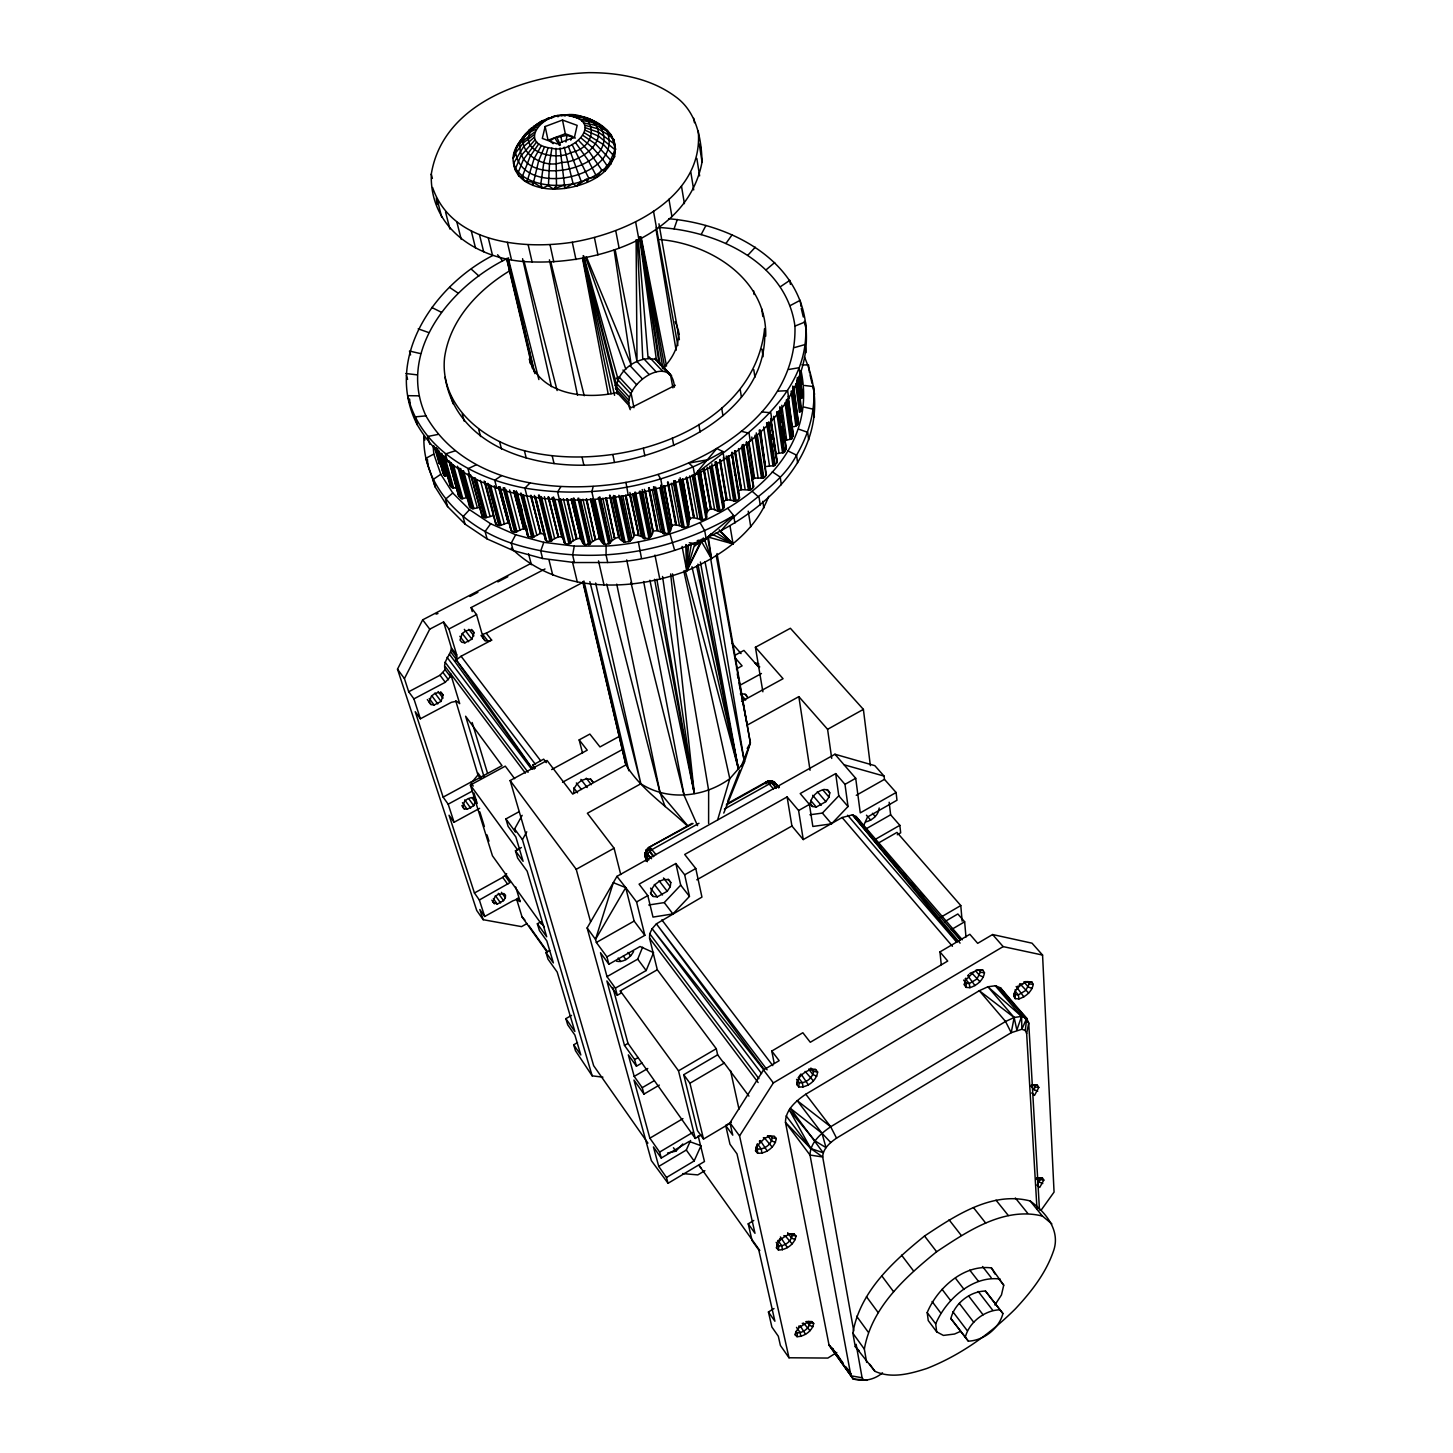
<?xml version="1.0" encoding="UTF-8"?>
<svg xmlns="http://www.w3.org/2000/svg" width="1453" height="1453" viewBox="0 0 1453 1453"><rect width="100%" height="100%" fill="white"/><g stroke="black" fill="none" stroke-linecap="round" stroke-linejoin="round"><path stroke-width="1.5" d="M708.61 823.379L708.646 790.468L672.485 573.862M530.272 363.45L529.292 350.082M536.048 499.396L545.347 536.865C546.092 549.87 559.823 529.637 563.619 539.699C565.925 551.068 574.97 535.612 580.964 538.954C584.542 552.104 592.824 538.282 599.744 538.845C605.974 551.977 611.223 537.901 618.687 537.41C622.974 544.693 631.764 542.732 634.434 535.176C641.954 534.123 649.727 545.293 653.214 531.271C660.298 528.438 670.124 540.77 671.686 526.095C676.789 521.246 688.813 533.632 688.849 521.936L680.948 479.599M607.608 130.806C597.891 123.396 586.158 113.843 573.118 116.585C590.572 115.986 610.641 126.792 615 144.446C618.088 175.541 578.912 189.344 553.411 189.09L548.417 185.584L549.543 162.79L551.886 148.242C573.227 154.181 604.012 121.471 569.449 115.913C546.8 108.521 513.962 143.829 551.886 148.242M801.112 371.024C823.233 477.674 694.752 540.934 606.119 546.056L606.064 555.028L607.735 562.511C707.211 560.095 854.927 474.168 804.472 357.002M798.387 379.124L800.984 398.612L802.437 394.78L799.749 374.111M492.803 255.51C433.648 285.769 383.501 358.764 417.211 424.694C465.596 507.151 579.801 511.529 662.296 487.027C733.783 465.414 816.659 405.986 805.362 321.876C796.426 257.235 727.626 223.726 668.689 218.731M508.604 257.871C452.174 284.625 395.979 350.918 425.947 415.885C464.797 484.049 555.464 494.692 625.952 482.378C702.943 467.975 797.334 415.122 794.954 326.09C786.127 262.121 716.71 230.591 658.645 227.485M545.819 120.345L543.041 120.508C457.114 179.01 579.711 212.828 614.619 156.724L615 144.446L598.908 132.459L585.396 127.737M514.071 156.87C515.143 144.773 524.061 133.531 535.703 129.517M545.347 536.865L544.239 534.286L540.353 533.414L532.561 537.556L527.893 536.284L526.367 526.24M692.064 823.397L649.019 847.371L646.095 850.223L644.932 855.363L646.476 861.357M693.081 823.488L649.019 847.371L645.078 854.527L646.058 858.614L647.33 853.874L652.07 849.533L698.984 823.288M675.155 321.676C683.491 337.877 674.701 357.002 662.459 368.626M730.623 1122.951L703.524 1139.061L689.939 1083.23L723.921 1063.269L717.637 1054.824L716.275 1048.721L657.301 969.75L649.545 938.166L649.727 933.752L652.125 928.721L656.393 923.836L701.944 897.1L695.787 868.531L684.708 854.473L787.108 796.916L798.587 810.52L803.255 839.58L842.122 817.512L852.511 814.861L855.999 816.459L962.322 939.782M443.147 695.115L441.421 693.045L438.279 692.5L434.574 693.662L431.323 696.205L429.234 702.489L430.996 704.542L434.12 705.05L441.058 701.381L443.147 695.115L440.695 691.81M408.711 691.755L440.023 675.227L445.108 669.615C442.493 661.006 450.83 655.557 451.411 647.947L443.565 621.957L429.743 629.167L404.424 678.605L408.711 691.755L413.905 698.875L420.389 718.799L451.465 702.289L456.678 701.2L459.711 703.652L450.539 673.629L450.394 676.644L445.29 682.292L413.905 698.875M555.936 148.315L556.499 185.766L553.411 189.09C537.101 188.944 516.033 182.025 513.545 163.426L523.661 146.553L534.304 137.29M557.371 116.349L563.637 114.896L564.854 115.895M474.059 632.709L472.352 630.548L469.21 629.93L465.487 631.056L462.181 633.617L460.02 640.083L461.763 642.244L464.906 642.844L471.898 639.157L474.059 632.709L471.535 629.44M475.803 799.858L474.187 798.024L471.244 797.624L467.739 798.787L464.615 801.221L462.599 807.033L464.215 808.885L467.176 809.267L473.769 805.67L475.803 799.858L473.406 796.589M688.468 544.929L686.76 570.793C630.221 592.225 556.79 593.042 511.311 548.144M505.335 897.809L505.517 895.211L504.009 893.559L497.907 894.467L494.928 896.773L492.948 902.204L497.253 904.111L503.537 900.624L505.335 897.809L501.448 892.324M770.181 780.842L766.003 781.968L772.56 781.133L779.28 786.999L772.56 781.133L768.019 781.151L766.003 781.968L765.876 783.839L767.82 781.805L769.927 782.586M1031.739 981.828L1025.237 981.683L1031.739 981.828L1033.228 984.389C1032.066 991.582 1025.582 996.758 1018.953 998.919L1015.229 998.629L1015.211 989.602M965.991 987.368L966.318 983.3L965.064 981.302L964.338 984.753L965.991 987.368L969.896 987.677C976.707 985.534 983.427 980.194 984.48 972.765L982.846 970.114L978.959 969.769L973.837 971.839L965.373 980.503M573.644 792.757L574.026 788.561L576.914 784.057L581.509 780.461L586.612 778.754L590.808 779.371L592.987 782.132L590.463 778.881M544.512 146.826L538.682 160.684L532.815 185.403L532.179 182.025L524.751 181.262L522.263 176.703L518.739 175.886L518.013 172.58L515.07 169.529L520.846 155.925L535.158 139.706M797.025 1336.687L797.388 1332.873L796.044 1331.547L798.932 1327.661L808.195 1321.885L811.955 1321.649L813.698 1323.429C812.445 1330.912 804.399 1336.597 797.025 1336.687L795.227 1334.926L795.935 1331.62L795.227 1334.926M794.119 1233.96L787.689 1233.924L794.119 1233.96L795.99 1235.994C794.864 1243.968 786.255 1250.216 778.39 1249.961L778.79 1245.984L776.174 1242.351M815.66 1069.517L808.758 1069.39L815.66 1069.517L817.639 1072.023C816.64 1080.632 807.341 1087.916 798.732 1086.935L799.168 1082.757L796.571 1079.361M757.612 1153.21L757.031 1144.256L755.542 1150.885L757.612 1153.21C766.022 1153.918 775.284 1147.016 776.247 1138.48L774.213 1136.137L767.402 1136.046M1039.476 1210.04L1028.724 1023.003L1026.69 1018.335L1000.427 987.804L995.287 985.77L987.877 986.787L979.304 990.71L805.797 1094.218C796.244 1100.756 785.437 1109.801 785.474 1122.388L829.045 1345.115L853.256 1378.988C863.627 1381.839 874.27 1379.914 882.516 1372.831M1036.988 1208.878L1026.653 1033.628L1025.291 1030.522L1026.69 1018.335L996.467 986.242M738.324 491.641C739.631 486.755 753.054 493.82 753.508 485.756M853.746 1330.93L822.707 1156.988C822.87 1148.56 830.153 1142.567 836.547 1138.135L1011.215 1032.702L1021.859 1029.251L1026.69 1018.335L1021.586 1016.392L1014.158 1017.5L1005.549 1021.477L830.68 1126.747C821.09 1133.376 810.229 1142.403 810.011 1155.044L850.931 1375.809L862.101 1377.753L863.627 1379.878L866.987 1380.35M445.072 377.271C457.713 453.1 549.597 473.406 614.492 462.454C681.003 451.665 769.236 407.131 764.623 328.614C753.344 433.866 612.948 473.696 524.406 450.684C482.214 440.223 439.351 404.769 444.6 357.365C450.139 319.042 479.054 289.002 511.184 269.913M670.796 882.552L668.689 879.846L664.457 879.374L659.244 881.263L654.468 885.004L651.416 889.581L650.908 893.777L653.051 896.447L657.283 896.882L667.218 891.288L670.251 886.73L670.796 882.552L668.089 879.047M783.349 440.895L791.703 438.933L793.374 435.301L788.18 396.251M431.287 174.142C442.693 103.563 525.877 74.866 588.865 72.65C619.032 72.596 650.526 78.262 675.282 96.516C696.296 111.409 701.418 137.835 702.053 161.973C688.177 236.076 598.636 264.174 532.089 261.921C481.288 261.286 429.525 230.664 431.287 174.142L432.395 178.428M565.943 142.031L566.997 135.347L575.315 138.071M795.645 384.046L799.422 412.18L801.457 408.384L797.316 377.526M432.594 187.528C451.52 243.087 522.608 249.807 572.3 242.251C627.714 232.989 703.942 197.499 698.257 131.024M606.119 546.056L574.244 546.128L572.645 555.082L574.425 562.547L607.735 562.511M449.286 461.564L458.585 495.8L462 498.742L466.231 497.761L457.495 466.213M828.991 797.098L829.772 792.848L827.974 790.051L824.069 789.433C817.403 791.05 810.883 796.462 810.556 803.691L812.39 806.469L816.295 807.051L825.867 801.638L828.991 797.098L823.27 790.432M770.653 1136.101L772.197 1137.862C771.489 1144.346 764.441 1149.595 758.048 1149.051M800.494 385.299L801.729 383.883L799.949 370.624M798.732 1086.935L796.716 1084.465C797.297 1076.764 804.581 1071.551 811.392 1069.335M778.39 1249.961L776.483 1247.945C777.119 1240.88 784.002 1236.358 790.105 1234.069M1026.653 1033.628L1028.724 1023.003L1000.427 987.804L1001.807 990.946M790.723 1233.833L792.157 1235.377C791.322 1241.443 784.765 1246.184 778.79 1245.984L777.337 1244.44L776.483 1247.945M879.192 808.013C878.665 814.988 872.418 820.218 865.97 821.853M1015.229 998.629L1013.704 996.104L1014.376 992.744M808.195 1321.885L805.87 1321.649L808.722 1321.467L810.066 1322.811C809.121 1328.496 803 1332.819 797.388 1332.873M852.857 1333.218C859.686 1291.663 893.395 1261.295 924.544 1236.013C955.075 1215.78 991.818 1191.024 1030.159 1200.959C1045.978 1212.51 1061.126 1230.963 1053.262 1251.651C1045.615 1273.591 1031.067 1292.026 1015.411 1308.826C989.983 1334.072 960.27 1355.34 926.796 1368.49C910.159 1373.793 891.615 1378.933 874.869 1371.269L855.254 1346.568L852.857 1333.218L864.353 1349.11L866.66 1362.405M864.353 1349.11C871.528 1307.482 905.382 1277.151 936.622 1251.741C967.244 1231.454 1003.914 1206.444 1042.419 1216.07L1051.863 1223.898M960.379 1331.438L954.53 1334.036L943.397 1335.416L936.695 1331.856L928.249 1320.577L927.196 1312.568C937.276 1288.284 963.848 1264.11 991.455 1267.942L1003.732 1285.178L1001.462 1294.95L994.887 1304.976M545.147 126.52L542.314 138.416L556.971 143.847L574.462 137.29L577.15 125.376L562.493 120.036L545.147 126.52L548.053 140.233L565.308 133.749L572.591 136.437L570.72 140.142M964.338 984.753L965.864 978.087M593.187 486.483L591.861 491.786L603.504 543.803M630.239 409.673C619.323 385.899 672.267 350.318 674.392 387.17M976.162 969.95L979.122 970.204L980.357 972.22L976.906 979.013L969.296 983.554L966.318 983.3L963.593 980.085M796.716 1084.465L797.624 1080.869L799.168 1082.757C805.688 1083.502 812.754 1077.981 813.498 1071.424L810.901 1068.046M755.542 1150.885L756.486 1147.289M1013.704 996.104C1014.848 988.857 1021.368 983.663 1028.034 981.52M688.849 521.936C691.192 512.037 700.746 523.534 705.904 518.158C706.34 513.89 707.702 506.716 714.64 509.676C720.543 513.926 725.973 507.279 723.54 501.794C728.044 496.218 736.253 505.299 739.577 497.562L732.021 452.192M585.305 130.316L598.799 136.291L614.891 149.641L610.732 160.157L611.005 164.044L610.314 160.702L605.011 170.982L601.687 169.983L588.955 151.275L578.585 140.451M1028.052 981.919L1029.196 983.863L1025.745 990.456L1018.353 994.887L1015.538 994.669M522.263 176.703L530.182 156.306L538.754 143.883M950.898 1318.579C954.385 1303.577 970.095 1291.227 985.461 1291.045L1002.933 1313.53C999.137 1328.46 983.663 1340.61 968.334 1341.137L950.898 1318.579L968.334 1341.137M775.248 453.954L784.111 452.428L786.327 448.868L780.497 407.839M1037.733 1091.185L1034.173 1089.732L1034.972 1086.898L1033.918 1085.191L1037.406 1085.191L1038.804 1087.443L1034.482 1095.417L1031.703 1092.965M965.228 1337.505C968.879 1322.484 984.553 1310.152 999.973 1309.789L1002.933 1313.53M717.655 819.837L729.806 778.681L744.426 761.971L750.366 742.919L717.019 553.557M1036.207 1179.473L1039.167 1178.129L1040.185 1179.545L1037.061 1185.139L1039.694 1187.464L1043.817 1180.09L1042.491 1178.111L1036.643 1178.056L1042.491 1178.111M710.008 535.013L704.778 540.625L694.661 544.439L686.76 570.793C721.051 556.19 755.124 532.416 768.691 496.29M605.011 170.982L606.773 165.224L602.65 159.158L592.733 147.77L581.164 138.089M551.286 118.438L552.376 116.767L557.407 115.568L558.025 116.839M792.375 426.51C795.427 427.727 800.657 423.114 797.406 420.771M617.362 393.926C611.731 373.839 637.794 353.896 656.375 359.745L659.008 362.778L639.974 237.293M548.053 147.734L543.876 162.028L540.752 184.549L542.532 188.055L548.417 185.584M495.618 522.499C497.053 528.838 504.809 523.062 508.405 522.789L499.015 486.973M572.046 144.465L588.683 178.065L587.23 182.333L586.522 178.955L576.351 186.166L573.063 183.514L564.218 147.171M724.411 809.067L769.364 783.93L770.217 781.423L766.167 781.968L727.009 803.781M674.083 228.829L677.334 219.476M574.244 546.128L543.785 542.314L540.716 551.05L542.587 558.497L574.425 562.547M646.058 858.614L645.005 853.038L649.146 847.39L646.095 850.223L646.167 851.839L649.872 857.524M727.608 801.547L739.795 770.144M741.43 765.949L750.366 742.919L716.166 555.373M723.757 813.081L744.426 761.971L710.626 558.388M657.301 969.75L620.322 990.946L620.94 993.198L617.289 995.287L615.382 988.149L607.009 976.652L637.704 959.143L642.607 947.229M615.382 988.149L646.167 970.531L653.578 952.641L640.101 946.502L608.916 964.247L600.489 952.714L607.009 976.652M455.77 700.873L477.928 774.994L472.861 781.042L443.129 797.134L448.178 804.181L454.062 822.271L479.635 808.34M521.863 138.798L516.632 147.934L513.2 158.323M777.246 785.147L774.104 783.058L774.522 782.095L770.471 782.64M760.064 429.779L765.35 466.613L774.594 465.541L777.319 462.09L770.889 418.373M936.695 1331.856L935.696 1323.865C945.939 1299.6 972.438 1275.389 1000.136 1279.04M698.166 1135.865L704.469 1161.528L668.053 1183.287L666.473 1177.493L658.754 1166.432L686.306 1150.031L690.575 1140.478M666.473 1177.493L694.116 1161.001L701.018 1145.709L689.194 1141.44L661.242 1158.059L653.432 1146.944L658.754 1166.432M863.1 826.721L867.532 817.004L896.973 800.24L896.101 792.503L884.459 779.353L884.078 776.102L874.833 765.658L834.948 754.234L616.944 876.377L587.139 927.94L651.344 1160.602L668.053 1183.287M689.285 542.768L697.204 543.84L699.547 543.15L701.363 539.208L701.89 542.223L711.48 558.824L708.374 537.12L733.075 543.949L730.042 526.131M531.744 127.755L524.769 134.53L516.433 147.861M438.988 450.884L446.125 476.112C444.019 476.602 441.894 472.843 443.873 471.607M699.765 543.422L686.76 570.793L682.093 546.419M527.112 923.509L521.536 926.633L483.159 919.695L476.729 910.486L397.504 669.179L422.678 619.832L530.944 563.437M701.163 234.569L705.922 225.487M543.785 542.314L515.652 534.758L511.238 543.095L513.2 550.524L542.587 558.497M519.339 811.573L505.898 818.929L515.561 832.115L514.616 828.973L522.154 815.315M602.922 1077.182L592.17 1075.838L522.426 839.634L526.767 831.806M747.187 748.458L750.366 742.919M616.944 876.377L625.734 887.62L595.53 939.383L596.366 942.47L606.936 956.891L608.916 964.247M751.655 480.616C754.743 474.622 766.149 482.16 766.022 473.732M541.388 145.536L534.068 158.74L527.512 180.045L524.751 181.262M560.858 486.682L557.589 492.004L559.459 499.868M438.552 459.602L438.933 463.071L440.677 463.852M731.24 1122.152L725.683 1125.476L732.766 1135.174L729.969 1122.824L763.515 1069.935L779.153 1060.672L771.797 1051.046L802.855 1032.738L810.284 1042.273L947.719 961.051L939.964 951.915L969.859 934.297L977.687 943.342L992.599 934.533L1032.03 943.179L1042.564 955.057L1054.061 1192.096L1041.074 1210.24M836.783 1352.471L827.847 1358.065L788.997 1357.774L739.559 1135.901L773.359 1082.921L1003.151 946.611L1042.564 955.057M588.683 178.065L596.947 177.193L601.687 169.983M616.581 961.232C623.664 962.74 630.402 957.527 633.599 951.533M607.608 132.859L610.351 136.255L611.295 134.911C604.085 127.246 595.567 121.271 585.65 117.657M682.801 1143.965L675.863 1151.157L667.526 1153.046M725.955 243.432L732.13 234.787M515.652 534.758L490.66 523.752L485.102 531.507L487.118 538.936L513.2 550.524M798.224 1077.708L800.803 1074.112L800.912 1075.583M756.25 1146.907L764.569 1138.335L769.945 1136.083M777.882 1241.697L780.261 1238.465L780.315 1240.063M544.821 120.672L547.545 118.419L553.321 117.312M794.954 326.09L805.362 321.876C812.064 394.816 744.009 435.918 694.625 474.931L716.783 448.523L722.904 451.538L724.248 459.511M723.54 501.794L716.238 462.018M720.906 531.108C742.846 502.647 779.171 488.281 796.553 455.17C808.685 434.429 815.696 410.745 813.626 386.589L804.472 385.481M515.724 887.038L520.156 901.55L516.033 899.698L512.818 900.842L484.703 916.48L479.345 899.988L474.441 892.996L502.738 877.34L506.697 873.725M646.549 861.084L645.005 853.038L650.127 847.499L656.066 854.691M536.647 141.922L523.334 159.667L518.122 172.744L518.739 175.886M490.66 523.752L469.519 509.676L462.998 516.705L465.069 524.133L487.118 538.936M747.841 255.238L755.288 247.21M648.764 905.001L664.239 902.585L680.694 885.149L675.845 863.5L639.084 884.169L647.802 895.611L652.996 917.097L672.921 913.919L689.467 896.41L684.672 874.797L675.845 863.5M576.351 186.166L581.091 181.171L568.25 146.008M809.939 814.77L822.38 813.081L838.781 795.808L835.675 773.595L800.203 793.556L809.412 804.417L812.845 826.466L831.552 823.833L848.025 806.524L844.992 784.348L835.675 773.595M521.954 138.38L524.787 135.401M450.539 483.486C448.142 486.755 454.498 489.443 456.968 487.155M695.188 545.856L697.204 543.84M529.982 483.014L524.878 488.099C474.532 478.764 420.099 449.268 407.694 395.67L419.009 395.834M699.547 543.15L708.301 537.101M646.095 850.223L649.037 849.17M561.476 115.786L569.612 114.678L584.269 117.239M433.085 445.599L433.829 454.062L440.804 474.277L452.773 493.003L445.508 499.196L447.615 506.625L465.069 524.133M766.185 269.768L774.721 262.503M768.019 781.151L767.039 781.986L770.217 781.423L776.429 787.744M528.638 130.479L540.679 121.562L549.434 118.656M969.75 973.51L973.837 971.839M1019.043 985.152L1023.075 983.554M479.345 899.988L509.949 882.643L504.99 875.723M491.659 640.137L488.063 641.227L482.668 634.289L486.246 633.199L491.659 640.137L461.073 656.247L454.662 661.206L532.198 768.891M440.804 474.277L433.03 479.544L435.173 486.973L447.615 506.625M501.503 475.64L494.71 480.235L496.763 488.081M780.443 286.695L789.851 280.32L790.396 284.352M566.997 135.347L554.774 137.799L549.997 140.941L553.139 143.665M534.105 134.748L523.407 142.775L515.742 152.783C522.499 199.588 625.571 176.885 606.9 131.042L596.202 125.43L583.597 122.96M788.997 1357.774L780.406 1345.478L778.318 1336.233L771.888 1327.043L768.437 1311.986L773.995 1308.554M768.437 1311.986L774.903 1321.231L758.775 1249.998L752.055 1240.571L748.222 1223.826L753.762 1220.466M553.411 189.09L564.2 185.112L564.89 188.454L573.063 183.514M499.905 487.354L510.947 529.491C514.471 537.192 521.627 525.586 527.003 529.746M704.868 1170.682L697.803 1174.896L682.692 1173.588M612.839 987.477L628.005 1043.381L695.279 1138.444L701.018 1135.047M661.242 1158.059L659.626 1152.084L693.027 1132.268M659.626 1152.084L649.854 1138.189L682.946 1118.628M951.388 929.575L964.647 921.783L957.854 913.973L944.632 921.729M659.317 1085.1L643.97 1094.091L642.244 1087.679L653.886 1080.869M695.279 1138.444L678.515 1070.825L716.275 1048.721M940.091 917.642L960.778 905.546L896.991 832.406L877.521 843.557M703.524 1139.061L697.458 1130.652L683.727 1074.711L717.637 1054.824M642.244 1087.679L634.198 1076.401L647.766 1068.5M641.972 1062.978L636.432 1066.193L634.652 1059.582L638.158 1057.53M765.35 466.613L760.754 431.795M634.652 1059.582L624.499 1045.415L628.005 1043.381M592.17 1075.838L575.497 1050.773L573.699 1044.798L577.513 1042.6M874.615 839.743L899.825 825.322L890.635 814.806L889.163 802.256M573.699 1044.798L580.819 1054.987L574.879 1035.026L567.705 1024.801L565.853 1018.644L571.519 1015.411M897.264 834.767L900.678 832.805L899.825 825.322M865.498 829.154L890.635 814.806M606.936 956.891L644.86 935.332L636.577 901.95L625.734 887.62L613.311 882.661L595.53 939.383L587.139 927.94M896.101 792.503L860.267 812.881L855.708 778.281L834.948 754.234M696.804 879.81L791.921 826.012L787.108 796.916M596.366 942.47L634.144 921.075L625.734 887.62M856.271 795.318L884.459 779.353M565.853 1018.644L574.861 1031.467L557.189 972.075L547.981 959.125L546.001 952.55L549.761 950.425M636.577 901.95L647.802 895.611M684.672 874.797L695.787 868.531M798.587 810.52L809.412 804.417M844.992 784.348L855.708 778.281M536.775 534.958L524.878 488.099C592.443 499.505 663.858 486.283 722.904 451.538M726.282 804.926L767.293 781.986L773.541 788.888M546.001 952.55L553.375 962.903L546.837 940.926L539.39 930.519L537.356 923.763L540.752 921.856L544.239 926.742M590.536 921.62L576.223 869.312L614.092 848.225L587.375 813.262L640.864 783.766C667.98 801.366 704.287 797.297 729.806 778.681L683.782 570.92M831.715 758.412L827.592 729.315L863.391 709.373L790.378 628.277L755.415 647.275L762.879 691.773M534.577 132.132L519.956 143.193C515.706 193.576 629.276 167.604 598.745 124.413L587.793 121.198L581.745 120.89M537.356 923.763L546.691 936.767L527.167 871.182L517.631 858.051L515.452 850.786L521.391 847.517M827.592 729.315L798.841 696.641L747.223 725.12L738.996 682.819M624.844 756.904L625.916 764.896L572.718 794.083L547.054 760.482L510.13 780.533L593.659 1065.703L647.929 1143.13M741.575 701.454L783.058 678.696L755.415 647.275M562.529 782.241L622.211 749.621M739.559 685.489L761.426 673.52M551.631 769.563L587.23 750.184L579.166 739.886L589.864 734.074L599.98 746.933L619.85 736.09M736.38 668.961L742.102 665.855L735 657.682M540.752 921.856L541.388 924.017L492.458 855.817L470.372 785.056L505.281 766.149L514.634 778.681M448.178 804.181L472.007 791.267M534.068 769.255L532.87 765.023L543.676 759.156L546.328 762.625M735.309 655.103L743.918 650.417L759.029 667.545M433.829 454.062L425.802 458.349L435.173 486.973M790.16 305.62L800.203 300.281L800.984 306.329M486.246 633.199L583.216 582.199M472.243 611.586L471.099 607.572L545.002 568.977M532.452 768.637L456.097 659.771L456.751 654.976L448.941 628.986L476.53 614.546L471.099 607.572M469.937 596.475L477.91 592.315M497.852 581.926L507.824 576.732M675.318 385.245L631.056 407.784L617.071 392.546C585.741 399.793 540.098 394.889 529.237 359.091M565.526 115.641L567.56 114.678L571.61 115.659M476.221 464.815L467.975 468.738L470.1 476.566M653.923 856.235L648.365 849.569L650.962 848.389L649.437 851.44L653.287 856.743M543.041 120.508L533.36 126.774L538.972 122.978L542.568 122.324M1030.776 1086.408L1033.9 1085.064L1031.249 1085.082L1037.406 1085.191M471.48 476.421L481.797 514.289C481.306 520.973 493.584 515.234 493.493 515.434M769.364 783.93L774.576 782.658L777.518 786.019M537.428 126.956C503.428 140.069 538.355 171.527 561.639 162.373C581.545 163.063 614.165 136.745 589.936 119.782L579.347 119.11M546.001 119.11L557.625 115.731M454.88 450.92L445.417 453.99L447.597 461.818M460.292 471.317L469.591 504.972C469.047 510.966 477.674 507.715 480.761 507.024M436.045 614.129L437.952 613.529M650.127 847.499L648.292 848.08L648.365 849.569M569.449 115.913L575.37 115.078M794.555 347.558L805.035 344.561L806.088 352.625M539.753 124.54L535.467 125.757C511.747 148.933 553.557 162.445 570.993 152.565C598.781 147.062 598.436 111.99 567.56 114.678M689.085 545.075L692.827 544.076M614.891 149.641L613.784 139.506L609.207 135.311L598.037 128.808L584.814 125.249M697.24 540.625L699.329 540.098M437.989 434.429L427.6 436.518L429.834 444.346M708.446 459.638L688.722 463.089L693.172 466.976L702.616 519.72M788.888 369.443L799.114 367.718L800.185 375.782M576.441 117.675L581.164 117.184L575.642 117.366M425.947 415.885L414.959 416.884L417.211 424.694M766.003 781.968L767.82 781.805M777.991 391.129L787.635 390.675L788.761 398.721M979.122 970.204L982.846 970.114M801.893 364.866L808.54 364.994L809.521 372.676M562.511 114.86L563.637 114.896M808.722 1321.467L811.955 1321.649M832.787 1348.893L829.045 1345.115L853.256 1378.988L863.627 1379.878M762.044 411.962L770.816 412.761L771.979 420.771M508.405 522.789L498.306 486.9M694.661 544.439L691.356 544.058L686.76 570.793L703.343 537.973L704.178 540.698M405.896 373.512L417.211 374.874M980.357 972.22L984.48 972.765M1029.196 983.863L1033.228 984.389M1034.972 1086.898L1038.804 1087.443M817.639 1072.023L813.498 1071.424L811.991 1069.517M772.197 1137.862L776.247 1138.48M1040.185 1179.545L1043.817 1180.09M659.862 239.527C710.898 243.941 767.148 279.448 765.713 336.242M792.157 1235.377L795.99 1235.994M810.066 1322.811L813.698 1323.429M578.149 116.095L582.235 116.858M799.804 380.432L801.729 383.883M741.865 693.717L745.752 694.461L747.623 697.331L744.953 694.243M476.53 614.546L483.395 638.557L485.048 640.646L488.063 641.227M804.163 407.094L813.389 409.237L814.37 416.902M420.516 353.606L409.474 351.045L410.581 354.95M741.448 431.305L749.04 433.248L750.293 441.258M801.039 393.636L802.437 394.78M844.211 764.823L884.078 776.102M758.847 663.985L754.616 662.659L759.756 666.909M587.502 119.309L593.641 121.289L597.02 124.413M786.146 1115.868L810.792 1148.542L822.707 1156.988L810.011 1155.044L785.474 1122.388L810.792 1148.542L823.215 1152.738L790.25 1108.221L821.98 1133.213L830.698 1142.476M798.641 429.125L807.686 432.322L808.703 439.968M418.192 328.832L428.689 332.555M1025.291 1030.522L1021.859 1029.251L1021.586 1016.392L995.287 985.77M800.24 407.112L797.17 379.233M1032.102 988.512L1028.343 986.987L1023.875 981.847M983.39 976.997L979.54 975.435L975.417 970.64M816.822 1076.183L812.881 1074.584L808.976 1069.517M1042.782 1183.505L1039.404 1182.143L1036.715 1178.855M775.502 1142.476L771.634 1140.896L767.856 1135.81M795.263 1239.627L791.613 1238.138L787.671 1232.707M812.99 1326.734L809.521 1325.318L807.014 1321.794M710.88 533.76L733.075 543.949L719.217 529.836M763.334 1137.753L764.569 1138.335M584.56 132.95L603.594 144.646L614.619 156.724M787.962 450.902L796.553 455.17L797.624 462.799M431.723 307.455L441.421 312.286M783.857 1235.613L785.056 1236.303M533.723 182.678L542.532 188.055M583.162 135.565L595.676 144.047L610.732 160.157M802.256 1323.302L803.418 1324.083M772.324 471.807L780.225 477.093L781.333 484.721M716.275 532.652L733.075 543.949L719.471 530.799M449.631 287.44L458.331 293.288M772.342 781.823L774.104 783.058M836.547 1138.135L830.68 1126.747L797.152 1100.593L821.98 1133.213L826.012 1147.616L814.988 1140.877L789.324 1109.965L810.792 1148.542M785.619 447.887L786.327 448.868M809.993 1330.694L803.491 1323.029M792.121 1243.859L785.292 1235.922M772.197 1147.035L764.096 1137.572M582.853 582.181L625.916 764.896C641.209 789.633 667 806.433 687.814 826.394M813.426 1080.869L805.107 1071.406M1028.688 993.071L1019.806 983.608M979.921 981.701L971.439 972.602M752.091 491.187L759.065 497.435L760.246 505.045M471.371 269.223L478.891 275.997M452.773 493.003L469.519 509.676M776.756 461.055L777.319 462.09M655.176 358.401L670.451 374.493L672.902 387.878M658.118 361.579L671.667 375.873M654.74 358.637L668.471 373.13M661.733 366.483L670.995 376.254M649.037 356.857L662.786 371.369M643.879 358.855L656.066 371.786M636.832 361.379L648.982 374.329M630.13 365.775L642.262 378.779M622.956 370.025L636.559 384.664M618.905 376.745L632.473 391.42M616.254 378.071L631.31 394.381L633.98 407.712M614.601 381.231L629.44 397.341M855.254 1346.568L859.377 1351.054M615.073 385.281L628.731 400.138M615.436 388.423L628.895 403.08M516.469 898.717L522.063 916.97L524.896 920.076M647.33 853.874L651.562 858.723M992.599 934.533L1003.151 946.611M732.112 643.334L741.048 653.596M872.418 813.28L875.269 816.568M1016.156 986.496L1023.875 996.885M866.478 815.206L870.728 820.128M1015.393 991.455L1018.353 994.887L1018.953 998.919M838.781 795.808L848.025 806.524M872.309 836.837L855.999 816.459M875.251 840.252L881.117 847.081M884.06 850.495L889.944 857.324M892.887 860.739L898.771 867.568M903.185 872.69L906.127 876.105M912.012 882.934L914.954 886.33M920.839 893.159L923.781 896.574M951.715 929.012L960.542 939.256M957.091 941.762L852.511 814.861L960.36 940.091M826.902 789.524L829.772 792.848M847.626 815.224L956.619 942.053M740.358 693.826L745.661 700.019M842.122 817.512L952.423 946.284M817.312 791.649L825.867 801.638M967.68 975.562L974.999 985.606M812.681 795.281L821.217 805.289M965.192 978.723L969.296 983.554L969.896 987.677M822.38 813.081L831.552 823.833M810.611 800.367L816.295 807.051M809.539 803.128L812.39 806.469M1031.339 1086.372L1034.173 1089.732M688.05 826.158L660.098 792.902L606.646 584.033M852.511 814.861L960.07 943.124M791.921 826.012L803.255 839.58M727.826 508.405L733.656 515.524L734.927 523.098M497.616 254.747L502.575 260.813M1030.159 1200.959L1042.419 1216.07M646.603 860.013L645.078 854.527L648.837 859.74M1015.338 1197.962L1027.616 1213.182M996.031 1200.178L1008.328 1215.525M575.533 142.594L588.519 160.902L596.947 177.193M973.456 1207.588L985.697 1223.081M763.842 1069.898L652.125 928.721L761.572 1073.549M774.576 782.658L778.717 787.944M998.792 1278.858L1003.732 1285.178M949.063 1219.793L961.25 1235.413M982.519 1266.507L991.2 1277.659M680.694 885.149L689.467 896.41M480.997 635.433L485.048 640.646M969.769 1270.122L978.45 1281.31M985.461 1291.045L999.973 1309.789M586.285 778.19L591.317 784.693M663.494 877.975L670.251 886.73M468.847 629.331L473.896 635.869M978.196 1291.445L992.708 1310.243M580.909 779.389L587.194 787.526M659.099 880.772L667.218 891.288M464.324 629.349L471.898 639.157M462.308 633.526L468.611 641.717M801.293 1074.421L808.377 1084.864M576.351 782.949L581.363 789.469M654.377 884.477L662.459 894.994M924.544 1236.013L936.622 1251.741M955.438 1278.186L964.084 1289.447M968.606 1295.949L983.1 1314.82M664.239 902.585L672.921 913.919M459.856 636.287L464.906 642.844M798.514 1077.781L802.401 1082.866L803 1087.08M573.808 787.926L577.549 792.811M650.563 888.11L657.283 896.882M805.797 1094.218L830.68 1126.747M443.565 621.957L448.941 628.986M650.363 892.923L653.051 896.447M959.307 1303.359L973.746 1322.284M461.073 656.247L540.661 760.754M661.841 919.876L772.814 1065.612M942.071 1289.32L950.662 1300.617M451.411 647.947L456.751 654.976M451.538 649.927L456.86 656.938L456.097 659.771L535.485 764.441M952.823 1311.659L967.189 1330.585M450.811 652.088L456.133 659.117L454.662 661.206L449.358 654.195M767.111 1069.808L656.393 923.836L764.187 1069.517M422.678 619.832L429.743 629.167M763.515 1069.935L773.359 1082.921M901.568 1255.138L913.556 1270.957M447.034 657.301L531.562 769.164M932.081 1301.488L940.618 1312.822M445.09 662.168L528.075 772.306M649.727 933.752L758.902 1078.653M445.236 666.6L525.35 773.087M649.545 938.166L758.121 1082.521M445.108 669.615L450.394 676.644M634.144 921.075L644.86 935.332M927.196 1312.568L935.696 1323.865M443.201 672.775L448.487 679.804M440.023 675.227L445.29 682.292M748.931 1096.125L723.721 1062.325L723.921 1063.269M881.753 1275.825L893.613 1291.735M510.13 780.533L576.223 869.312M637.704 959.143L646.167 970.531M438.098 691.537L443.02 698.166M628.005 952.441L630.62 955.965M434.937 693.099L441.058 701.381M532.87 765.023L535.303 768.31M431.686 695.606L437.807 703.906M760.319 1140.551L767.22 1150.976M623.337 956.092L625.952 959.634M429.234 698.421L434.12 705.05M757.522 1143.947L761.299 1149.069L761.881 1153.228M618.197 958.017L620.812 961.559M427.327 699.565L430.996 704.542M866.46 1296.675L878.175 1312.604M477.874 772.96L481.724 778.19M477.928 774.994L480.489 778.481M397.504 669.179L404.424 678.605M514.616 828.973L522.426 839.634M729.969 1122.824L739.559 1135.901M840.288 1359.281L832.315 1348.402L853.256 1378.988M845.592 1366.528L850.913 1373.775L847.099 1368.508M473.242 786.055L470.718 782.604L502.03 765.64L465.614 716.238L484.194 777.228M683.727 1074.711L689.939 1083.23M470.372 785.056L517.813 850.205M620.322 990.946L678.515 1070.825M856.634 1316.236L868.24 1332.165M420.389 718.799L415.213 711.679L443.129 797.134M515.452 850.786L523.098 861.284L515.851 836.946L508.132 826.412L505.898 818.929M834.095 1350.672L843.194 1363.168M617.289 995.287L606.882 980.938L624.499 1045.415M472.062 797.751L475.64 802.674M700.782 1167.722L699.075 1165.379L759.774 1250.506M469.01 799.114L473.769 805.67M464.724 799.876L470.663 808.086M780.424 1236.939L787.417 1247.6M869.82 1364.276L874.869 1371.269M462.435 802.674L467.176 809.267M777.918 1240.444L781.841 1245.875L782.404 1249.816M461.854 805.58L464.215 808.885M502.738 877.34L507.696 884.259M517.686 898.117L520.156 901.55M636.432 1066.193L628.332 1054.86L634.198 1076.401M748.222 1223.826L754.997 1233.306L736.998 1153.864L729.969 1144.201L725.683 1125.476M646.149 856.416L648.637 859.904M528.838 925.615L547.236 951.424M522.063 916.97L547.054 952.042M454.062 822.271L449.05 815.224L474.441 892.996M686.306 1150.031L694.116 1161.001M643.97 1094.091L633.962 1080.033L649.854 1138.189M498.343 893.323L503.537 900.624M772.088 782.822L775.993 788.325M495.382 895.629L500.577 902.931M800.113 1325.717L805.543 1334.235M673.447 1147.743L675.863 1151.157M493.366 898.626L497.253 904.111M796.516 1327.37L800.258 1332.673L800.785 1336.433M491.877 900.188L494.456 903.857M484.703 916.48L479.835 909.524L483.159 919.695M554.774 137.799L559.459 145.482M991.455 1267.942L995.087 1274.118M700.219 522.935L704.723 530.781L706.104 538.336L733.656 515.524C667.599 554.556 584.76 567.142 511.238 543.095C465.323 527.82 422.169 487.845 423.895 436.227L424.966 439.95M658.118 474.495L660.734 479.09L670.396 528.62M514.18 153.092L515.288 155.253M608.516 132.623L610.351 136.255M774.522 782.095L775.466 783.966M556.681 137L560.422 145.082M630.893 582.435L684.145 795.463L697.531 825.631M586.467 256.999L631.22 365.012L614.147 249.97M611.295 134.911L615.727 149.423M704.778 540.625L711.48 558.824L707.72 537.973M665.093 806.578L660.098 792.902L616.744 584.124M670.105 534.286L674.628 550.215M585.559 257.308L625.862 369.189M699.511 144.228L701 148.46M1017.808 986.115L1018.244 987.386M473.969 793.047L477.238 803.509M479.835 811.882L484.394 826.521M487.009 834.894L488.953 841.16M472.171 722.504L487.445 773.014M406.459 375.473L407.585 379.378M437.589 448.814L445.326 476.13M437.498 450.684L444.654 475.912M436.754 448.977L444.218 475.476M435.882 447.451L443.02 472.679M435.954 448.014L443.111 473.224M439.896 463.816L435.737 449.104L437.952 457.495M434.011 446.017L439.278 463.543M968.497 974.509L968.86 975.78M444.654 456.206L453.518 487.736M443.837 456.296L452.7 487.827M443.111 456.133L451.992 487.663M442.021 453.627L451.483 487.264M441.73 454.589L449.449 481.906M440.949 453.064L449.994 485.139M583.543 255.637L618.034 379.124M451.265 462.908L461.237 498.633M450.702 462.563L460.674 498.288M449.903 461.927L458.549 492.549M448.85 460.583L458.839 496.327M453.445 464.96L462.817 498.597M452.628 465.105L462 498.742M462.708 470.917L473.115 508.768M461.891 470.863L472.334 508.713M460.674 468.465L471.698 508.423M458.767 467.684L469.537 506.625M463.525 470.699L473.932 508.568M450.975 396.324L453.009 403.752M470.609 474.913L481.978 515.924M468.084 473.805L477.292 507.478M476.511 479.599L486.755 517.486M475.131 477.765L485.956 517.758M474.296 477.783L485.157 517.758M473.605 477.547L484.467 517.522M480.38 480.362L490.006 516.16M462.254 413.814L464.252 421.243M685.198 570.484L738.378 768.891L700.4 561.966M487.609 483.359L498.833 525.477M485.157 481.869L493.039 511.347M484.848 481.76L496.072 524.097M484.158 480.997L495.582 523.679M490.533 485.248L501.158 525.26M489.752 485.574L500.395 525.586M488.353 483.54L499.56 525.659M494.274 485.774L504.282 523.698M478.618 429.089L480.58 436.536M500.05 486.773L511.638 531.017M499.796 487.972L511.075 530.654M498.688 486.882L508.078 522.699M506.044 489.607L516.996 531.762M504.754 487.881L516.251 532.143M503.919 488.026L515.434 532.288M503.119 487.899L514.653 532.161M583.198 255.746L616.363 384.391M509.585 489.933L519.92 529.982M523.934 260.832L557.135 390.548M516.233 491.495L527.548 535.776M579.166 739.886L582.526 753.035M514.253 490.823L523.988 528.783L513.527 490.805M514.435 492.876L523.643 528.729M528.547 553.756L531.362 564.727M437.371 200.242L441.766 217.351M499.56 441.549L501.485 448.995M520.501 493.203L531.744 537.483M520.537 504.427L522.154 510.766M445.526 211.92L449.903 229.047M517.214 492.331L528.511 536.611M516.269 490.878L527.893 536.284M508.387 258.725L538.881 379.56M589.864 581.654L640.864 783.766L595.639 583.016M456.914 222.255L461.237 239.4M614.092 848.225L620.74 874.561M523.389 494.728L534.068 536.92M522.68 495.164L533.378 537.356M521.318 493.257L532.561 537.556M583.634 258.035L616.453 389.531M550.76 261.812L584.233 395.761M534.377 495.382L545.402 540.026M548.925 559.732L552.758 575.097M531.235 495.455L540.716 533.451L530.472 495.491M530.854 495.419L540.353 533.414M538.5 495.11L549.924 541.388M471.281 230.918L475.531 248.1M524.406 450.684L526.258 458.149M535.558 496.726L546.491 540.77M534.867 496.454L545.819 540.516M541.351 496.581L552.176 540.643M540.698 497.053L551.559 541.115M539.335 495.11L550.741 541.388M544.403 496.617L554.646 538.5M479.454 234.569L483.667 251.75M646.458 861.066L645.423 856.78L646.222 860.648M552.194 497.471L561.784 537.174M488.244 237.693L492.404 254.893M548.78 497.017L558.424 536.72L548.035 497.126M548.399 497.035L558.043 536.72M554.774 499.36L565.38 543.458M553.502 496.944L564.654 543.259M553.539 497.798L564.164 542.823M552.521 497.562L562.347 537.447M801.239 308.345L803.309 316.99M804.326 321.313L806.397 329.958M506.788 258.525L528.856 350.936M560.622 498.76L571.138 542.895M560.041 499.269L570.557 543.404M559.26 499.596L569.794 543.731M558.406 499.669L568.958 543.785M572.555 562.22L577.295 581.981M507.769 258.906L534.904 373.639M583.943 581.018L628.804 770.762M563.364 498.651L573.299 540.589M552.267 456.097L554.047 463.58M810.029 374.838L812.064 383.465M813.081 387.788L814.606 394.272M507.369 242.324L511.42 259.542M567.524 498.815L576.877 538.554M567.142 498.833L576.496 538.591M566.779 498.978L576.133 538.718M506.588 258.561L532.524 368.644M573.372 498.088L584.179 544.475M573.317 499.905L583.597 544.076M572.827 499.106L583.361 543.513M571.683 499.196L580.964 538.954L571.047 498.978M571.392 499.051L580.691 538.791M507.678 258.961L534.014 371.641M583.053 581.527L625.916 764.896M577.894 498.27L588.61 544.657M574.171 498.234L584.941 544.621M691.955 566.761L738.378 768.891L697.894 564.127M580.528 499.414L590.681 543.604M580.019 499.977L590.19 544.167M578.748 498.143L589.446 544.53M583.252 258.216L614.565 395.325M586.413 499.178L595.458 538.972M528.147 244.667L532.089 261.921M586.068 499.323L595.131 539.117L586.794 499.106M598.509 560.858L604.03 585.069M582.925 499.196L592.533 541.188M590.772 499.033L599.744 538.845M590.39 498.997L599.381 538.809M595.04 499.995L604.938 544.221M594.204 499.905L604.139 544.13M593.224 499.033L603.158 543.277M592.57 498.906L602.032 540.934M582.144 457.55L583.834 465.033M591.062 499.178L600.053 538.99M522.59 258.707L551.413 386.661M598.327 497.525L608.662 543.985M602.832 498.216L612.113 540.28M600.797 498.524L610.605 542.786M599.871 496.89L610.169 543.368M599.163 497.326L609.479 543.785M606.373 497.925L614.419 538.046L605.665 498.197M605.992 498.016L614.728 537.864M549.997 244.649L553.793 261.94M730.496 1070.48L739.014 1109.22M610.242 495.455L619.378 537.537M609.897 495.328L619.051 537.428M609.534 495.328L618.687 537.41M615.091 495.764L625.117 542.278M614.256 495.745L624.281 542.26M613.547 495.455L623.591 541.969M613.602 497.18L623.174 541.479M626.697 559.932L631.946 584.197M612.567 497.198L621.666 539.281M620.195 497.18L629.639 541.497M618.887 495.219L628.84 541.751M622.828 495.727L631.764 537.846M612.912 454.934L614.492 462.454M621.194 496.109L630.62 540.425M620.831 496.708L630.275 541.025M628.259 495.364L625.952 482.378M641.499 558.37L638.394 542.078M626.025 495.255L634.434 535.176M572.3 242.251L575.969 259.578M625.644 495.382L634.071 535.303M625.335 495.582L633.762 535.503M582.871 258.289L611.077 393.727M649.909 580.237L694.298 793.392L670.65 573.953M629.894 492.458L638.702 534.613L629.621 494.601M630.021 494.583L638.357 534.522M635.597 492.204L645.223 538.809M634.743 492.24L644.369 538.845M634.434 494.238L643.643 538.627M633.944 493.802L643.134 538.173M632.527 493.984L641.3 536.139M549.416 259.833L577.549 395.325M696.605 565.907L738.378 768.891M639.338 491.386L648.91 537.991M562.493 120.036L565.308 133.749M642.226 489.534L651.271 533.959M654.94 555.064L659.88 579.366M641.445 492.167L650.508 536.575M641.173 492.767L650.254 537.174M640.137 491.06L649.691 537.683M594.422 237.547L597.946 254.893M645.459 491.15L652.942 531.489L644.387 489.28M645.114 491.277L653.214 531.271M652.215 489.316L660.643 531.544M643.37 448.341L644.86 455.879M649.328 488.008L657.791 530.236M648.964 487.954L657.428 530.182M648.565 488.008L657.047 530.236M655.757 487.155L665.002 533.832M654.903 487.264L664.166 533.941M654.104 487.1L663.385 533.796M653.523 486.719L662.804 533.396M641.136 237.093L666.527 366.083M705.032 561.802L744.426 761.971M659.862 488.281L668.598 532.761M560.749 135.837L562.02 142.34M737.27 673.92L738.142 678.369M664.148 485.792L671.94 525.859M663.894 486.029L671.686 526.095L664.493 485.629M615.164 249.771L637.013 361.579L636.105 239.745M771.797 1051.046L774.213 1063.414M660.697 485.157L669.833 531.852M660.625 487.917L669.343 532.397M667.508 482.251L675.645 524.533M615.727 230.664L619.105 248.045M671.377 483.231L679.459 525.532M668.271 482.196L676.408 524.497M667.89 482.16L676.026 524.46M675.354 480.689L684.218 527.457M674.501 480.852L683.382 527.621M673.683 480.761L682.565 527.53M673.466 482.65L681.929 527.185M582.508 258.362L608.226 394.308M643.661 581.509L684.145 795.463M680.004 481.143L688.359 525.714M678.896 479.345L687.669 526.131M635.615 221.782L638.848 239.2M682.837 478.8L689.794 519.357L682.311 479.236M682.529 478.981L689.993 519.121M680.095 477.728L688.795 525.132M672.358 438.043L673.774 445.599M654.558 579.293L694.298 793.392L662.55 576.478M686.888 477.292L694.298 517.431M686.506 477.292L693.916 517.431M686.143 477.401L693.553 517.54M656.284 227.177L677.879 345.505M689.775 475.839L697.531 518.231M640.791 237.111L664.893 368.39M693.699 475.331L701.799 519.956M692.863 475.313L700.964 519.92M692.155 475.022L700.273 519.629M698.857 471.553L706.866 517.105M698.13 470.826L706.539 517.704M697.876 473.515L705.904 518.158M703.397 469.101L710.517 509.313M678.315 330.067L679.096 334.481M700.292 470.718L707.012 511.383L699.837 471.19M856.126 1344.297L862.101 1377.753M653.505 211.212L656.629 228.63M700.001 470.935L707.175 511.129M707.193 467.23L714.64 509.676M698.784 424.421L700.128 431.995M704.16 468.938L711.262 509.149M703.761 468.974L710.88 509.186M658.954 223.798L679.368 339.657M710.571 466.377L718.345 511.075M709.827 466.159L717.6 510.857M656.847 579.275L694.298 793.392M668.943 199.224L671.94 216.66M711.843 463.816L719.98 510.748M711.425 466.34L719.181 511.038M716.383 461.745L723.285 502.011M716.093 462.563L723.866 507.878M715.693 462.363L723.612 508.477M714.985 462.018L723.049 508.968M640.464 237.093L662.949 368.354M720.252 459.493L727.081 499.778M719.871 459.548L726.7 499.832M719.907 461.945L726.373 499.995M681.493 186.184L684.399 203.638M726.264 456.169L733.729 500.94M723.412 457.495L730.568 500.032M721.687 408.039L722.94 415.631M728.661 455.879L736.09 500.667M727.899 456.224L735.345 501.013M727.045 456.333L734.51 501.103M656.048 229.483L676.099 350.3M514.199 164.28L515.07 169.529M731.967 452.991L739.414 498.161M731.749 453.227L738.905 498.688M731.513 453.881L732.221 458.185M732.93 462.472L733.638 466.758M734.346 471.063L735.036 475.349M613.784 139.506L614.274 142.485M690.865 172.471L693.699 189.925M735.291 450.739L741.575 489.407M734.909 450.83L741.212 489.498M734.582 451.011L740.903 489.679M741.557 447.052L748.44 490.042M738.524 448.559L745.117 489.389M748.222 511.165L750.747 526.785M693.771 118.329L694.461 122.688M743.591 444.455L750.765 489.588M742.883 444.854L750.075 489.988M696.841 158.45L699.619 175.904M742.029 445.018L749.239 490.151M748.858 441.621L754.597 478.2M740.213 389.549L741.411 397.141M748.495 441.73L753.944 478.509M746.606 441.748L753.726 486.9M699.311 144.519L702.053 161.973M746.17 442.293L753.308 487.445M640.119 237.275L660.189 364.957M762.789 501.339L763.842 508.041M751.782 437.026L758.139 477.91M756.268 432.903L763.206 478.11M755.778 435.282L762.389 478.328M754.942 435.246L761.572 478.291M759.846 431.16L766.403 474.822M759.192 430.179L766.076 475.403M798.841 696.641L810.048 770.235M757.249 434.61L763.842 477.674M646.73 857.96L647.311 861.702M763.66 426.928L769.472 465.723M753.78 369.643L754.924 377.253M767.42 422.696L773.813 465.814M766.566 422.714L772.978 465.832M770.726 419.536L777.064 462.672M770.744 420.08L776.447 458.894M770.816 423.749L771.452 428.054M772.397 434.538L773.032 438.842M773.668 443.165L774.304 447.47M772.179 434.756L772.796 439.078M768.8 421.951L775.175 465.069M768.219 422.423L774.594 465.541M773.704 416.303L779.026 452.991M753.562 290.691L754.107 294.505M761.971 349.083L763.097 356.712M778.772 410.908L784.638 451.919M778.245 411.417L784.111 452.428M777.5 411.744L783.385 452.755M761.735 308.926L762.843 316.554M776.647 411.835L782.549 452.827M781.787 405.296L786.672 439.859M780.297 407.276L786.164 449.449M779.789 406.858L780.388 411.181M781.006 415.504L781.932 421.988M782.549 426.292L784.693 441.421M785.873 402.572L791.013 439.315M785.038 402.717L790.196 439.46M788.216 399.139L793.302 435.882M788.325 404.152L788.925 408.475M789.814 414.959L791.921 430.088M786.727 399.502L792.139 438.406M786.273 400.029L791.703 438.933M792.702 386.153L793.284 390.476M794.173 396.96L794.755 401.3M795.645 407.784L796.226 412.107M792.611 387.915L797.624 424.694M792.539 390.621L797.261 425.239M791.903 391.039L796.625 425.638M791.086 391.238L795.826 425.856M639.556 237.148L656.375 359.745M796.426 383.792L800.203 411.925M793.701 386.952L798.405 422.151M793.338 386.462L798.042 421.079M799.677 374.747L802.419 397.268M799.35 376.182L802.219 397.831M799.114 378.815L801.711 398.304M796.989 380.613L801.057 410.927M796.716 381.176L800.785 411.471M799.895 371.441L801.62 384.446M863.391 709.373L870.365 765.64M560.077 147.952L564.89 188.454M939.964 951.915L941.253 964.738M436.336 197.935L437.008 204.637M960.778 905.546L962.14 921.166M964.647 921.783L965.973 937.058M427.382 459.148L427.945 465.777M638.285 239.473L648.074 357.983M409.601 399.048L409.964 403.48M798.841 1326.008L798.932 1327.661M637.249 239.709L642.771 359.182M685.816 544.566L686.76 570.793L686.651 545.002M759.538 1140.768L759.556 1142.312M1014.158 1017.5L1011.215 1032.702L1005.549 1021.477L979.304 990.71L1014.158 1017.5L1016.846 1030.05L1021.586 1016.392L987.877 986.787L1014.158 1017.5"/></g></svg>
